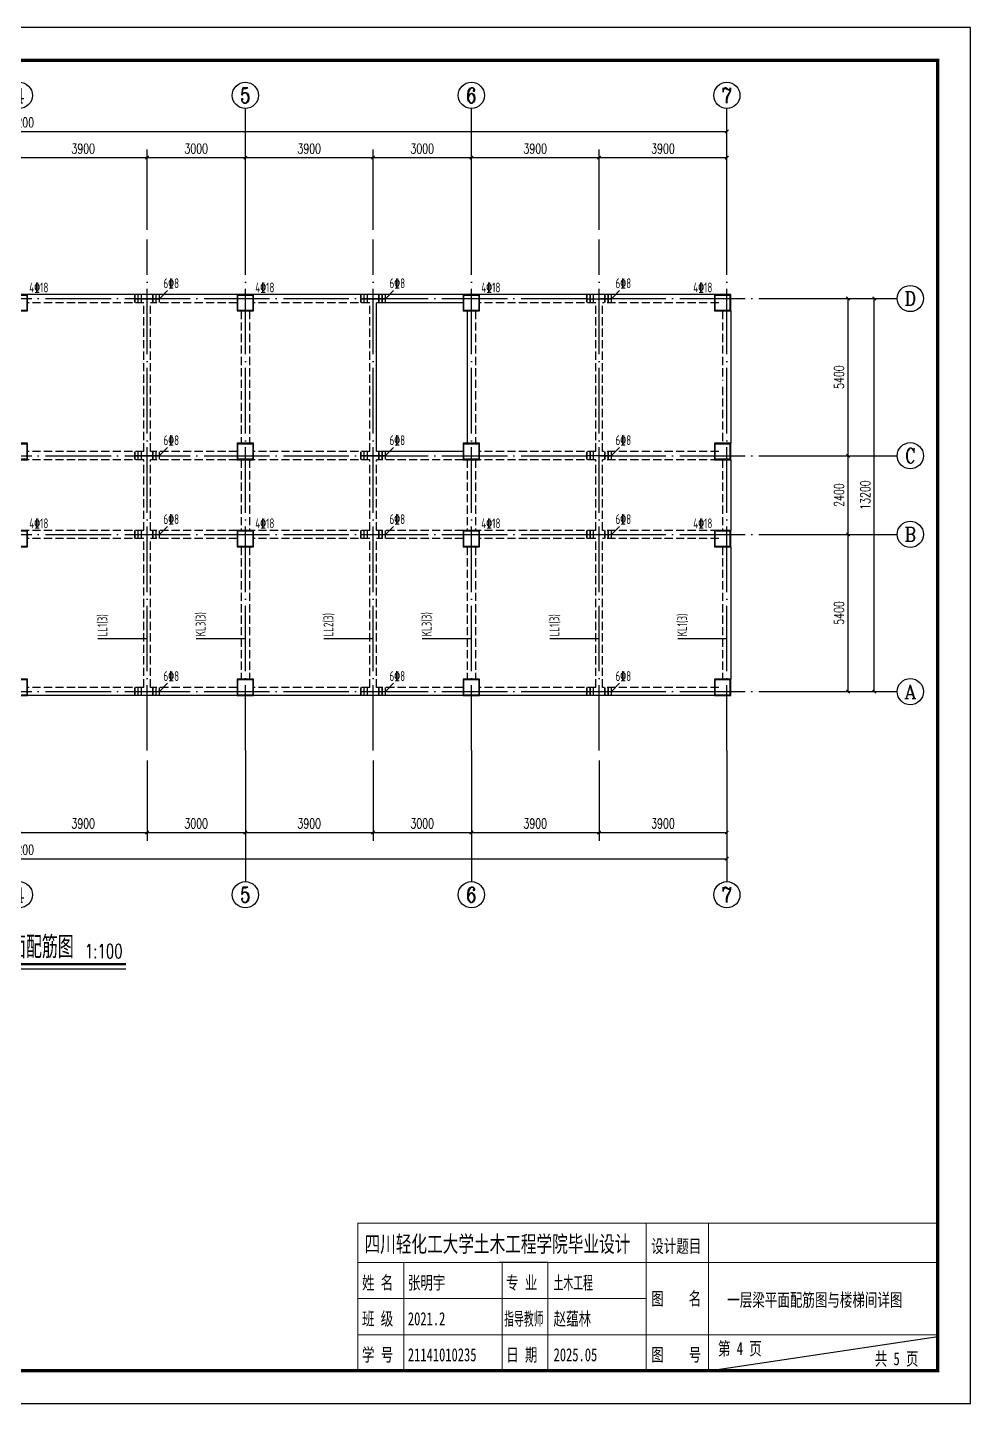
# Model space of a CAD drawing. Extents: x -404739 to -342866, y 27484 to 252481.
# Drawn here: x -373812 to -345025, y 73733 to 115733 of the extents above; entities that cross this region are included whole.
import ezdxf
from ezdxf.enums import TextEntityAlignment as Align

# ---------------------------------------------------------------- set-up
doc = ezdxf.new("R2010")
doc.units = 0
doc.header["$LTSCALE"] = 1000
doc.header["$MEASUREMENT"] = 0
for name, pattern in [('3', [150, 75, -75]), ('DASH', [0.35, 0.25, -0.1]), ('DOTE', [2.42, 2, -0.2, 0.02, -0.2])]:
    doc.linetypes.add(name, pattern=pattern)
for name, color, linetype in [('AXIS', 3, 'Continuous'), ('AXIS_TEXT', 7, 'Continuous'), ('COLUMN', 7, 'Continuous'), ('DIM_SYMB', 3, 'Continuous'), ('DOTE', 1, 'DOTE'), ('PUB_TEXT', 7, 'Continuous'), ('PUB_TITLE', 4, 'Continuous'), ('PUB_WALL', 9, 'Continuous'), ('TK', 4, 'Continuous'), ('文字', 7, 'Continuous'), ('梁', 4, 'Continuous'), ('梁原位标注', 7, 'Continuous'), ('梁虚线', 134, '3'), ('梁集中标注', 2, 'Continuous'), ('次梁箍筋', 1, 'Continuous'), ('次梁箍筋标注', 7, 'Continuous')]:
    doc.layers.add(name, color=color, linetype=linetype)
doc.styles.add('_TCH_AXIS', font='COMPLEX', dxfattribs={"bigfont": 'GBCBIG'})
doc.styles.add('_TCH_DIM', font='SIMPLEX', dxfattribs={"bigfont": 'GBCBIG'})
doc.styles.add('_TCH_DIM_T3', font='SIMPLEX', dxfattribs={"width": 0.705882, "bigfont": 'GBCBIG'})
doc.styles.add('COMPLEX', font='COMPLEX')
doc.styles.add('TK', font='SimSun.ttf', dxfattribs={"width": 0.8})
doc.styles.add('TSSD_REIN', font='tssdeng.shx', dxfattribs={"width": 0.7, "bigfont": 'tssdchn.shx'})
doc.styles.add('标题1', font='simhei.ttf', dxfattribs={"width": 1.5})
doc.dimstyles.new('_TCH_ARCH&&100', dxfattribs={"dimtxt": 297.5, "dimasz": 100, "dimexe": 250, "dimexo": 300, "dimgap": 126.25, "dimtad": 1, "dimdec": 0, "dimzin": 0, "dimdsep": 46, "dimtxsty": '_TCH_DIM_T3', "dimblk": 'ARCHTICK', "dimcen": 0.09, "dimclrt": 7, "dimazin": 2, "dimtfac": 1, "dimtdec": 0, "dimtix": 1, "dimtmove": 2, "dimatfit": 3, "dimfxl": 1, "dimtolj": 1, "dimtzin": 0, "dimarcsym": 0})

# ---------------------------------------------------------------- blocks, each defined once
blk = doc.blocks.new('_ArchTick')
at = {"color": 0, "linetype": 'ByBlock', "const_width": 0.4}
blk.add_lwpolyline([(-0.5, -0.5), (0.5, 0.5)], dxfattribs=at)
blk = doc.blocks.new('*D246')
at = {"layer": 'AXIS', "color": 0, "lineweight": -2, "transparency": 16777216}
for p, q in [((-350362, 100262), (-348512, 100262)), ((-348762, 95462), (-348762, 100262)), ((-350362, 95462), (-348512, 95462))]:
    blk.add_line(p, q, dxfattribs=at)
at = {"layer": 'Defpoints', "color": 0, "transparency": 16777216}
for p in [(-350662, 100262), (-348762, 100262), (-350662, 95462)]:
    blk.add_point(p, dxfattribs=at)
at = {"layer": 'AXIS', "color": 0, "lineweight": -2, "transparency": 16777216, "xscale": 100, "yscale": 100, "zscale": 100}
for p, rotation in [((-348762, 100262), 90), ((-348762, 95462), 270)]:
    blk.add_blockref('_ArchTick', p, dxfattribs=dict(at, rotation=rotation))
at = {"layer": 'AXIS', "color": 7, "transparency": 16777216, "insert": (-349037, 97862), "char_height": 297.5, "attachment_point": 5, "rotation": 90, "style": '_TCH_DIM_T3'}
blk.add_mtext('\\A1;5400', dxfattribs=at)
blk = doc.blocks.new('*D247')
at = {"layer": 'AXIS', "color": 0, "lineweight": -2, "transparency": 16777216}
for p, q in [((-350362, 102662), (-348512, 102662)), ((-348762, 100262), (-348762, 102662)), ((-350362, 100262), (-348512, 100262))]:
    blk.add_line(p, q, dxfattribs=at)
at = {"layer": 'Defpoints', "color": 0, "transparency": 16777216}
for p in [(-350662, 102662), (-348762, 102662), (-350662, 100262)]:
    blk.add_point(p, dxfattribs=at)
at = {"layer": 'AXIS', "color": 0, "lineweight": -2, "transparency": 16777216, "xscale": 100, "yscale": 100, "zscale": 100}
for p, rotation in [((-348762, 102662), 90), ((-348762, 100262), 270)]:
    blk.add_blockref('_ArchTick', p, dxfattribs=dict(at, rotation=rotation))
at = {"layer": 'AXIS', "color": 7, "transparency": 16777216, "insert": (-349037, 101462), "char_height": 297.5, "attachment_point": 5, "rotation": 90, "style": '_TCH_DIM_T3'}
blk.add_mtext('\\A1;2400', dxfattribs=at)
blk = doc.blocks.new('*D248')
at = {"layer": 'AXIS', "color": 0, "lineweight": -2, "transparency": 16777216}
for p, q in [((-350362, 107462), (-348512, 107462)), ((-348762, 102662), (-348762, 107462)), ((-350362, 102662), (-348512, 102662))]:
    blk.add_line(p, q, dxfattribs=at)
at = {"layer": 'Defpoints', "color": 0, "transparency": 16777216}
for p in [(-350662, 107462), (-348762, 107462), (-350662, 102662)]:
    blk.add_point(p, dxfattribs=at)
at = {"layer": 'AXIS', "color": 0, "lineweight": -2, "transparency": 16777216, "xscale": 100, "yscale": 100, "zscale": 100}
for p, rotation in [((-348762, 107462), 90), ((-348762, 102662), 270)]:
    blk.add_blockref('_ArchTick', p, dxfattribs=dict(at, rotation=rotation))
at = {"layer": 'AXIS', "color": 7, "transparency": 16777216, "insert": (-349037, 105062), "char_height": 297.5, "attachment_point": 5, "rotation": 90, "style": '_TCH_DIM_T3'}
blk.add_mtext('\\A1;5400', dxfattribs=at)
blk = doc.blocks.new('*D249')
at = {"layer": 'AXIS', "color": 0, "lineweight": -2, "transparency": 16777216}
for p, q in [((-350362, 107462), (-347712, 107462)), ((-347962, 95462), (-347962, 107462)), ((-350362, 95462), (-347712, 95462))]:
    blk.add_line(p, q, dxfattribs=at)
at = {"layer": 'Defpoints', "color": 0, "transparency": 16777216}
for p in [(-350662, 107462), (-347962, 107462), (-350662, 95462)]:
    blk.add_point(p, dxfattribs=at)
at = {"layer": 'AXIS', "color": 0, "lineweight": -2, "transparency": 16777216, "xscale": 100, "yscale": 100, "zscale": 100}
for p, rotation in [((-347962, 107462), 90), ((-347962, 95462), 270)]:
    blk.add_blockref('_ArchTick', p, dxfattribs=dict(at, rotation=rotation))
at = {"layer": 'AXIS', "color": 7, "transparency": 16777216, "insert": (-348237, 101462), "char_height": 297.5, "attachment_point": 5, "rotation": 90, "style": '_TCH_DIM_T3'}
blk.add_mtext('\\A1;13200', dxfattribs=at)
blk = doc.blocks.new('*D260')
at = {"layer": 'AXIS', "color": 0, "lineweight": -2, "transparency": 16777216}
for p, q in [((-374062, 109562), (-374062, 112012)), ((-374062, 111762), (-370162, 111762)), ((-370162, 109562), (-370162, 112012))]:
    blk.add_line(p, q, dxfattribs=at)
at = {"layer": 'Defpoints', "color": 0, "transparency": 16777216}
for p in [(-370162, 111762), (-374062, 109262), (-370162, 109262)]:
    blk.add_point(p, dxfattribs=at)
at = {"layer": 'AXIS', "color": 0, "lineweight": -2, "transparency": 16777216, "xscale": 100, "yscale": 100, "zscale": 100, "rotation": 180}
blk.add_blockref('_ArchTick', (-374062, 111762), dxfattribs=at)
at = {"layer": 'AXIS', "color": 0, "lineweight": -2, "transparency": 16777216, "xscale": 100, "yscale": 100, "zscale": 100}
blk.add_blockref('_ArchTick', (-370162, 111762), dxfattribs=at)
at = {"layer": 'AXIS', "color": 7, "transparency": 16777216, "insert": (-372112, 112037), "char_height": 297.5, "attachment_point": 5, "style": '_TCH_DIM_T3'}
blk.add_mtext('\\A1;3900', dxfattribs=at)
blk = doc.blocks.new('*D261')
at = {"layer": 'AXIS', "color": 0, "lineweight": -2, "transparency": 16777216}
for p, q in [((-370162, 109562), (-370162, 112012)), ((-370162, 111762), (-367162, 111762)), ((-367162, 109562), (-367162, 112012))]:
    blk.add_line(p, q, dxfattribs=at)
at = {"layer": 'Defpoints', "color": 0, "transparency": 16777216}
for p in [(-367162, 111762), (-370162, 109262), (-367162, 109262)]:
    blk.add_point(p, dxfattribs=at)
at = {"layer": 'AXIS', "color": 0, "lineweight": -2, "transparency": 16777216, "xscale": 100, "yscale": 100, "zscale": 100, "rotation": 180}
blk.add_blockref('_ArchTick', (-370162, 111762), dxfattribs=at)
at = {"layer": 'AXIS', "color": 0, "lineweight": -2, "transparency": 16777216, "xscale": 100, "yscale": 100, "zscale": 100}
blk.add_blockref('_ArchTick', (-367162, 111762), dxfattribs=at)
at = {"layer": 'AXIS', "color": 7, "transparency": 16777216, "insert": (-368662, 112037), "char_height": 297.5, "attachment_point": 5, "style": '_TCH_DIM_T3'}
blk.add_mtext('\\A1;3000', dxfattribs=at)
blk = doc.blocks.new('*D262')
at = {"layer": 'AXIS', "color": 0, "lineweight": -2, "transparency": 16777216}
for p, q in [((-367162, 109562), (-367162, 112012)), ((-367162, 111762), (-363262, 111762)), ((-363262, 109562), (-363262, 112012))]:
    blk.add_line(p, q, dxfattribs=at)
at = {"layer": 'Defpoints', "color": 0, "transparency": 16777216}
for p in [(-363262, 111762), (-367162, 109262), (-363262, 109262)]:
    blk.add_point(p, dxfattribs=at)
at = {"layer": 'AXIS', "color": 0, "lineweight": -2, "transparency": 16777216, "xscale": 100, "yscale": 100, "zscale": 100, "rotation": 180}
blk.add_blockref('_ArchTick', (-367162, 111762), dxfattribs=at)
at = {"layer": 'AXIS', "color": 0, "lineweight": -2, "transparency": 16777216, "xscale": 100, "yscale": 100, "zscale": 100}
blk.add_blockref('_ArchTick', (-363262, 111762), dxfattribs=at)
at = {"layer": 'AXIS', "color": 7, "transparency": 16777216, "insert": (-365212, 112037), "char_height": 297.5, "attachment_point": 5, "style": '_TCH_DIM_T3'}
blk.add_mtext('\\A1;3900', dxfattribs=at)
blk = doc.blocks.new('*D263')
at = {"layer": 'AXIS', "color": 0, "lineweight": -2, "transparency": 16777216}
for p, q in [((-363262, 109562), (-363262, 112012)), ((-363262, 111762), (-360262, 111762)), ((-360262, 109562), (-360262, 112012))]:
    blk.add_line(p, q, dxfattribs=at)
at = {"layer": 'Defpoints', "color": 0, "transparency": 16777216}
for p in [(-360262, 111762), (-363262, 109262), (-360262, 109262)]:
    blk.add_point(p, dxfattribs=at)
at = {"layer": 'AXIS', "color": 0, "lineweight": -2, "transparency": 16777216, "xscale": 100, "yscale": 100, "zscale": 100, "rotation": 180}
blk.add_blockref('_ArchTick', (-363262, 111762), dxfattribs=at)
at = {"layer": 'AXIS', "color": 0, "lineweight": -2, "transparency": 16777216, "xscale": 100, "yscale": 100, "zscale": 100}
blk.add_blockref('_ArchTick', (-360262, 111762), dxfattribs=at)
at = {"layer": 'AXIS', "color": 7, "transparency": 16777216, "insert": (-361762, 112037), "char_height": 297.5, "attachment_point": 5, "style": '_TCH_DIM_T3'}
blk.add_mtext('\\A1;3000', dxfattribs=at)
blk = doc.blocks.new('*D264')
at = {"layer": 'AXIS', "color": 0, "lineweight": -2, "transparency": 16777216}
for p, q in [((-360262, 109562), (-360262, 112012)), ((-360262, 111762), (-356362, 111762)), ((-356362, 109562), (-356362, 112012))]:
    blk.add_line(p, q, dxfattribs=at)
at = {"layer": 'Defpoints', "color": 0, "transparency": 16777216}
for p in [(-356362, 111762), (-360262, 109262), (-356362, 109262)]:
    blk.add_point(p, dxfattribs=at)
at = {"layer": 'AXIS', "color": 0, "lineweight": -2, "transparency": 16777216, "xscale": 100, "yscale": 100, "zscale": 100, "rotation": 180}
blk.add_blockref('_ArchTick', (-360262, 111762), dxfattribs=at)
at = {"layer": 'AXIS', "color": 0, "lineweight": -2, "transparency": 16777216, "xscale": 100, "yscale": 100, "zscale": 100}
blk.add_blockref('_ArchTick', (-356362, 111762), dxfattribs=at)
at = {"layer": 'AXIS', "color": 7, "transparency": 16777216, "insert": (-358312, 112037), "char_height": 297.5, "attachment_point": 5, "style": '_TCH_DIM_T3'}
blk.add_mtext('\\A1;3900', dxfattribs=at)
blk = doc.blocks.new('*D265')
at = {"layer": 'AXIS', "color": 0, "lineweight": -2, "transparency": 16777216}
for p, q in [((-356362, 109562), (-356362, 112012)), ((-356362, 111762), (-352462, 111762)), ((-352462, 109562), (-352462, 112012))]:
    blk.add_line(p, q, dxfattribs=at)
at = {"layer": 'Defpoints', "color": 0, "transparency": 16777216}
for p in [(-352462, 111762), (-356362, 109262), (-352462, 109262)]:
    blk.add_point(p, dxfattribs=at)
at = {"layer": 'AXIS', "color": 0, "lineweight": -2, "transparency": 16777216, "xscale": 100, "yscale": 100, "zscale": 100, "rotation": 180}
blk.add_blockref('_ArchTick', (-356362, 111762), dxfattribs=at)
at = {"layer": 'AXIS', "color": 0, "lineweight": -2, "transparency": 16777216, "xscale": 100, "yscale": 100, "zscale": 100}
blk.add_blockref('_ArchTick', (-352462, 111762), dxfattribs=at)
at = {"layer": 'AXIS', "color": 7, "transparency": 16777216, "insert": (-354412, 112037), "char_height": 297.5, "attachment_point": 5, "style": '_TCH_DIM_T3'}
blk.add_mtext('\\A1;3900', dxfattribs=at)
blk = doc.blocks.new('*D266')
at = {"layer": 'AXIS', "color": 0, "lineweight": -2, "transparency": 16777216}
for p, q in [((-395662, 109562), (-395662, 112812)), ((-395662, 112562), (-352462, 112562)), ((-352462, 109562), (-352462, 112812))]:
    blk.add_line(p, q, dxfattribs=at)
at = {"layer": 'Defpoints', "color": 0, "transparency": 16777216}
for p in [(-352462, 112562), (-395662, 109262), (-352462, 109262)]:
    blk.add_point(p, dxfattribs=at)
at = {"layer": 'AXIS', "color": 0, "lineweight": -2, "transparency": 16777216, "xscale": 100, "yscale": 100, "zscale": 100, "rotation": 180}
blk.add_blockref('_ArchTick', (-395662, 112562), dxfattribs=at)
at = {"layer": 'AXIS', "color": 0, "lineweight": -2, "transparency": 16777216, "xscale": 100, "yscale": 100, "zscale": 100}
blk.add_blockref('_ArchTick', (-352462, 112562), dxfattribs=at)
at = {"layer": 'AXIS', "color": 7, "transparency": 16777216, "insert": (-374062, 112837), "char_height": 297.5, "attachment_point": 5, "style": '_TCH_DIM_T3'}
blk.add_mtext('\\A1;43200', dxfattribs=at)
blk = doc.blocks.new('*D273')
at = {"layer": 'AXIS', "color": 0, "lineweight": -2, "transparency": 16777216}
for p, q in [((-374062, 93362), (-374062, 90912)), ((-370162, 93362), (-370162, 90912)), ((-374062, 91162), (-370162, 91162))]:
    blk.add_line(p, q, dxfattribs=at)
at = {"layer": 'Defpoints', "color": 0, "transparency": 16777216}
for p in [(-374062, 93662), (-370162, 93662), (-370162, 91162)]:
    blk.add_point(p, dxfattribs=at)
at = {"layer": 'AXIS', "color": 0, "lineweight": -2, "transparency": 16777216, "xscale": 100, "yscale": 100, "zscale": 100, "rotation": 180}
blk.add_blockref('_ArchTick', (-374062, 91162), dxfattribs=at)
at = {"layer": 'AXIS', "color": 0, "lineweight": -2, "transparency": 16777216, "xscale": 100, "yscale": 100, "zscale": 100}
blk.add_blockref('_ArchTick', (-370162, 91162), dxfattribs=at)
at = {"layer": 'AXIS', "color": 7, "transparency": 16777216, "insert": (-372112, 91437), "char_height": 297.5, "attachment_point": 5, "style": '_TCH_DIM_T3'}
blk.add_mtext('\\A1;3900', dxfattribs=at)
blk = doc.blocks.new('*D274')
at = {"layer": 'AXIS', "color": 0, "lineweight": -2, "transparency": 16777216}
for p, q in [((-370162, 93362), (-370162, 90912)), ((-367162, 93362), (-367162, 90912)), ((-370162, 91162), (-367162, 91162))]:
    blk.add_line(p, q, dxfattribs=at)
at = {"layer": 'Defpoints', "color": 0, "transparency": 16777216}
for p in [(-370162, 93662), (-367162, 93662), (-367162, 91162)]:
    blk.add_point(p, dxfattribs=at)
at = {"layer": 'AXIS', "color": 0, "lineweight": -2, "transparency": 16777216, "xscale": 100, "yscale": 100, "zscale": 100, "rotation": 180}
blk.add_blockref('_ArchTick', (-370162, 91162), dxfattribs=at)
at = {"layer": 'AXIS', "color": 0, "lineweight": -2, "transparency": 16777216, "xscale": 100, "yscale": 100, "zscale": 100}
blk.add_blockref('_ArchTick', (-367162, 91162), dxfattribs=at)
at = {"layer": 'AXIS', "color": 7, "transparency": 16777216, "insert": (-368662, 91437), "char_height": 297.5, "attachment_point": 5, "style": '_TCH_DIM_T3'}
blk.add_mtext('\\A1;3000', dxfattribs=at)
blk = doc.blocks.new('*D275')
at = {"layer": 'AXIS', "color": 0, "lineweight": -2, "transparency": 16777216}
for p, q in [((-367162, 93362), (-367162, 90912)), ((-363262, 93362), (-363262, 90912)), ((-367162, 91162), (-363262, 91162))]:
    blk.add_line(p, q, dxfattribs=at)
at = {"layer": 'Defpoints', "color": 0, "transparency": 16777216}
for p in [(-367162, 93662), (-363262, 93662), (-363262, 91162)]:
    blk.add_point(p, dxfattribs=at)
at = {"layer": 'AXIS', "color": 0, "lineweight": -2, "transparency": 16777216, "xscale": 100, "yscale": 100, "zscale": 100, "rotation": 180}
blk.add_blockref('_ArchTick', (-367162, 91162), dxfattribs=at)
at = {"layer": 'AXIS', "color": 0, "lineweight": -2, "transparency": 16777216, "xscale": 100, "yscale": 100, "zscale": 100}
blk.add_blockref('_ArchTick', (-363262, 91162), dxfattribs=at)
at = {"layer": 'AXIS', "color": 7, "transparency": 16777216, "insert": (-365212, 91437), "char_height": 297.5, "attachment_point": 5, "style": '_TCH_DIM_T3'}
blk.add_mtext('\\A1;3900', dxfattribs=at)
blk = doc.blocks.new('*D276')
at = {"layer": 'AXIS', "color": 0, "lineweight": -2, "transparency": 16777216}
for p, q in [((-363262, 93362), (-363262, 90912)), ((-360262, 93362), (-360262, 90912)), ((-363262, 91162), (-360262, 91162))]:
    blk.add_line(p, q, dxfattribs=at)
at = {"layer": 'Defpoints', "color": 0, "transparency": 16777216}
for p in [(-363262, 93662), (-360262, 93662), (-360262, 91162)]:
    blk.add_point(p, dxfattribs=at)
at = {"layer": 'AXIS', "color": 0, "lineweight": -2, "transparency": 16777216, "xscale": 100, "yscale": 100, "zscale": 100, "rotation": 180}
blk.add_blockref('_ArchTick', (-363262, 91162), dxfattribs=at)
at = {"layer": 'AXIS', "color": 0, "lineweight": -2, "transparency": 16777216, "xscale": 100, "yscale": 100, "zscale": 100}
blk.add_blockref('_ArchTick', (-360262, 91162), dxfattribs=at)
at = {"layer": 'AXIS', "color": 7, "transparency": 16777216, "insert": (-361762, 91437), "char_height": 297.5, "attachment_point": 5, "style": '_TCH_DIM_T3'}
blk.add_mtext('\\A1;3000', dxfattribs=at)
blk = doc.blocks.new('*D277')
at = {"layer": 'AXIS', "color": 0, "lineweight": -2, "transparency": 16777216}
for p, q in [((-360262, 93362), (-360262, 90912)), ((-356362, 93362), (-356362, 90912)), ((-360262, 91162), (-356362, 91162))]:
    blk.add_line(p, q, dxfattribs=at)
at = {"layer": 'Defpoints', "color": 0, "transparency": 16777216}
for p in [(-360262, 93662), (-356362, 93662), (-356362, 91162)]:
    blk.add_point(p, dxfattribs=at)
at = {"layer": 'AXIS', "color": 0, "lineweight": -2, "transparency": 16777216, "xscale": 100, "yscale": 100, "zscale": 100, "rotation": 180}
blk.add_blockref('_ArchTick', (-360262, 91162), dxfattribs=at)
at = {"layer": 'AXIS', "color": 0, "lineweight": -2, "transparency": 16777216, "xscale": 100, "yscale": 100, "zscale": 100}
blk.add_blockref('_ArchTick', (-356362, 91162), dxfattribs=at)
at = {"layer": 'AXIS', "color": 7, "transparency": 16777216, "insert": (-358312, 91437), "char_height": 297.5, "attachment_point": 5, "style": '_TCH_DIM_T3'}
blk.add_mtext('\\A1;3900', dxfattribs=at)
blk = doc.blocks.new('*D278')
at = {"layer": 'AXIS', "color": 0, "lineweight": -2, "transparency": 16777216}
for p, q in [((-356362, 93362), (-356362, 90912)), ((-352462, 93362), (-352462, 90912)), ((-356362, 91162), (-352462, 91162))]:
    blk.add_line(p, q, dxfattribs=at)
at = {"layer": 'Defpoints', "color": 0, "transparency": 16777216}
for p in [(-356362, 93662), (-352462, 93662), (-352462, 91162)]:
    blk.add_point(p, dxfattribs=at)
at = {"layer": 'AXIS', "color": 0, "lineweight": -2, "transparency": 16777216, "xscale": 100, "yscale": 100, "zscale": 100, "rotation": 180}
blk.add_blockref('_ArchTick', (-356362, 91162), dxfattribs=at)
at = {"layer": 'AXIS', "color": 0, "lineweight": -2, "transparency": 16777216, "xscale": 100, "yscale": 100, "zscale": 100}
blk.add_blockref('_ArchTick', (-352462, 91162), dxfattribs=at)
at = {"layer": 'AXIS', "color": 7, "transparency": 16777216, "insert": (-354412, 91437), "char_height": 297.5, "attachment_point": 5, "style": '_TCH_DIM_T3'}
blk.add_mtext('\\A1;3900', dxfattribs=at)
blk = doc.blocks.new('*D279')
at = {"layer": 'AXIS', "color": 0, "lineweight": -2, "transparency": 16777216}
for p, q in [((-395662, 93362), (-395662, 90112)), ((-352462, 93362), (-352462, 90112)), ((-395662, 90362), (-352462, 90362))]:
    blk.add_line(p, q, dxfattribs=at)
at = {"layer": 'Defpoints', "color": 0, "transparency": 16777216}
for p in [(-395662, 93662), (-352462, 93662), (-352462, 90362)]:
    blk.add_point(p, dxfattribs=at)
at = {"layer": 'AXIS', "color": 0, "lineweight": -2, "transparency": 16777216, "xscale": 100, "yscale": 100, "zscale": 100, "rotation": 180}
blk.add_blockref('_ArchTick', (-395662, 90362), dxfattribs=at)
at = {"layer": 'AXIS', "color": 0, "lineweight": -2, "transparency": 16777216, "xscale": 100, "yscale": 100, "zscale": 100}
blk.add_blockref('_ArchTick', (-352462, 90362), dxfattribs=at)
at = {"layer": 'AXIS', "color": 7, "transparency": 16777216, "insert": (-374062, 90637), "char_height": 297.5, "attachment_point": 5, "style": '_TCH_DIM_T3'}
blk.add_mtext('\\A1;43200', dxfattribs=at)
blk = doc.blocks.new('_AXISO')
blk.add_circle((0, 0), 0.5)
at = {"layer": 'AXIS_TEXT', "style": 'COMPLEX', "width": 1.041667}
blk.add_attdef('A', text='', height=0.56, dxfattribs=at).set_placement((-0.25, -0.28), (0.25, -0.28), align=Align.FIT)
blk = doc.blocks.new('_FZHK')
blk.add_lwpolyline([(-0.5, -0.5), (0.5, -0.5), (0.5, 0.5), (-0.5, 0.5)], close=True)

msp = doc.modelspace()

# ---------------------------------------------------------------- hatches: boundary and pattern name
at = {"layer": 'PUB_WALL'}
for points in [[(-373811.7, 107581.8), (-374311.7, 107581.8), (-374271.7, 107541.8), (-373851.7, 107541.8)], [(-373811.7, 107081.8), (-373811.7, 107581.8), (-373851.7, 107541.8), (-373851.7, 107121.8)], [(-366911.7, 107581.8), (-367411.7, 107581.8), (-367371.7, 107541.8), (-366951.7, 107541.8)], [(-367411.7, 107581.8), (-367411.7, 107081.8), (-367371.7, 107121.8), (-367371.7, 107541.8)], [(-366911.7, 107081.8), (-366911.7, 107581.8), (-366951.7, 107541.8), (-366951.7, 107121.8)], [(-360011.7, 107581.8), (-360511.7, 107581.8), (-360471.7, 107541.8), (-360051.7, 107541.8)], [(-360511.7, 107581.8), (-360511.7, 107081.8), (-360471.7, 107121.8), (-360471.7, 107541.8)], [(-360011.7, 107081.8), (-360011.7, 107581.8), (-360051.7, 107541.8), (-360051.7, 107121.8)], [(-352341.7, 107581.8), (-352841.7, 107581.8), (-352801.7, 107541.8), (-352381.7, 107541.8)], [(-352841.7, 107581.8), (-352841.7, 107081.8), (-352801.7, 107121.8), (-352801.7, 107541.8)], [(-352341.7, 107081.8), (-352341.7, 107581.8), (-352381.7, 107541.8), (-352381.7, 107121.8)], [(-374311.7, 107081.8), (-373811.7, 107081.8), (-373851.7, 107121.8), (-374271.7, 107121.8)], [(-367411.7, 107081.8), (-366911.7, 107081.8), (-366951.7, 107121.8), (-367371.7, 107121.8)], [(-360511.7, 107081.8), (-360011.7, 107081.8), (-360051.7, 107121.8), (-360471.7, 107121.8)], [(-352841.7, 107081.8), (-352341.7, 107081.8), (-352381.7, 107121.8), (-352801.7, 107121.8)], [(-373811.7, 103041.8), (-374311.7, 103041.8), (-374271.7, 103001.8), (-373851.7, 103001.8)], [(-373811.7, 102541.8), (-373811.7, 103041.8), (-373851.7, 103001.8), (-373851.7, 102581.8)], [(-366911.7, 103041.8), (-367411.7, 103041.8), (-367371.7, 103001.8), (-366951.7, 103001.8)], [(-367411.7, 103041.8), (-367411.7, 102541.8), (-367371.7, 102581.8), (-367371.7, 103001.8)], [(-366911.7, 102541.8), (-366911.7, 103041.8), (-366951.7, 103001.8), (-366951.7, 102581.8)], [(-360011.7, 103041.8), (-360511.7, 103041.8), (-360471.7, 103001.8), (-360051.7, 103001.8)], [(-360511.7, 103041.8), (-360511.7, 102541.8), (-360471.7, 102581.8), (-360471.7, 103001.8)], [(-360011.7, 102541.8), (-360011.7, 103041.8), (-360051.7, 103001.8), (-360051.7, 102581.8)], [(-352341.7, 103041.8), (-352841.7, 103041.8), (-352801.7, 103001.8), (-352381.7, 103001.8)], [(-352841.7, 103041.8), (-352841.7, 102541.8), (-352801.7, 102581.8), (-352801.7, 103001.8)], [(-352341.7, 102541.8), (-352341.7, 103041.8), (-352381.7, 103001.8), (-352381.7, 102581.8)], [(-374311.7, 102541.8), (-373811.7, 102541.8), (-373851.7, 102581.8), (-374271.7, 102581.8)], [(-367411.7, 102541.8), (-366911.7, 102541.8), (-366951.7, 102581.8), (-367371.7, 102581.8)], [(-360511.7, 102541.8), (-360011.7, 102541.8), (-360051.7, 102581.8), (-360471.7, 102581.8)], [(-352841.7, 102541.8), (-352341.7, 102541.8), (-352381.7, 102581.8), (-352801.7, 102581.8)], [(-373811.7, 100381.8), (-374311.7, 100381.8), (-374271.7, 100341.8), (-373851.7, 100341.8)], [(-373811.7, 99881.8), (-373811.7, 100381.8), (-373851.7, 100341.8), (-373851.7, 99921.8)], [(-366911.7, 100381.8), (-367411.7, 100381.8), (-367371.7, 100341.8), (-366951.7, 100341.8)], [(-367411.7, 100381.8), (-367411.7, 99881.8), (-367371.7, 99921.8), (-367371.7, 100341.8)], [(-366911.7, 99881.8), (-366911.7, 100381.8), (-366951.7, 100341.8), (-366951.7, 99921.8)], [(-360011.7, 100381.8), (-360511.7, 100381.8), (-360471.7, 100341.8), (-360051.7, 100341.8)], [(-360511.7, 100381.8), (-360511.7, 99881.8), (-360471.7, 99921.8), (-360471.7, 100341.8)], [(-360011.7, 99881.8), (-360011.7, 100381.8), (-360051.7, 100341.8), (-360051.7, 99921.8)], [(-352341.7, 100381.8), (-352841.7, 100381.8), (-352801.7, 100341.8), (-352381.7, 100341.8)], [(-352841.7, 100381.8), (-352841.7, 99881.8), (-352801.7, 99921.8), (-352801.7, 100341.8)], [(-352341.7, 99881.8), (-352341.7, 100381.8), (-352381.7, 100341.8), (-352381.7, 99921.8)], [(-374311.7, 99881.8), (-373811.7, 99881.8), (-373851.7, 99921.8), (-374271.7, 99921.8)], [(-367411.7, 99881.8), (-366911.7, 99881.8), (-366951.7, 99921.8), (-367371.7, 99921.8)], [(-360511.7, 99881.8), (-360011.7, 99881.8), (-360051.7, 99921.8), (-360471.7, 99921.8)], [(-352841.7, 99881.8), (-352341.7, 99881.8), (-352381.7, 99921.8), (-352801.7, 99921.8)], [(-373811.7, 95841.8), (-374311.7, 95841.8), (-374271.7, 95801.8), (-373851.7, 95801.8)], [(-373811.7, 95341.8), (-373811.7, 95841.8), (-373851.7, 95801.8), (-373851.7, 95381.8)], [(-366911.7, 95841.8), (-367411.7, 95841.8), (-367371.7, 95801.8), (-366951.7, 95801.8)], [(-367411.7, 95841.8), (-367411.7, 95341.8), (-367371.7, 95381.8), (-367371.7, 95801.8)], [(-366911.7, 95341.8), (-366911.7, 95841.8), (-366951.7, 95801.8), (-366951.7, 95381.8)], [(-360011.7, 95841.8), (-360511.7, 95841.8), (-360471.7, 95801.8), (-360051.7, 95801.8)], [(-360511.7, 95841.8), (-360511.7, 95341.8), (-360471.7, 95381.8), (-360471.7, 95801.8)], [(-360011.7, 95341.8), (-360011.7, 95841.8), (-360051.7, 95801.8), (-360051.7, 95381.8)], [(-352341.7, 95841.8), (-352841.7, 95841.8), (-352801.7, 95801.8), (-352381.7, 95801.8)], [(-352841.7, 95841.8), (-352841.7, 95341.8), (-352801.7, 95381.8), (-352801.7, 95801.8)], [(-352341.7, 95341.8), (-352341.7, 95841.8), (-352381.7, 95801.8), (-352381.7, 95381.8)], [(-374311.7, 95341.8), (-373811.7, 95341.8), (-373851.7, 95381.8), (-374271.7, 95381.8)], [(-367411.7, 95341.8), (-366911.7, 95341.8), (-366951.7, 95381.8), (-367371.7, 95381.8)], [(-360511.7, 95341.8), (-360011.7, 95341.8), (-360051.7, 95381.8), (-360471.7, 95381.8)], [(-352841.7, 95341.8), (-352341.7, 95341.8), (-352381.7, 95381.8), (-352801.7, 95381.8)]]:
    msp.add_hatch(color=256, dxfattribs=at).paths.add_polyline_path(points)

# ---------------------------------------------------------------- linework, layer by layer
for p, q in [((-357924.7, 78033.4), (-359424.7, 78033.4)), ((-353024.7, 74733.4), (-346024.7, 75777.7))]:
    msp.add_line(p, q)
at = {"layer": 'AXIS'}
for p, q in [((-367161.7, 109261.8), (-367161.7, 113261.8)), ((-360261.7, 109261.8), (-360261.7, 113261.8)), ((-352461.7, 109261.8), (-352461.7, 113261.8)), ((-350661.7, 107461.8), (-347261.7, 107461.8)), ((-350661.7, 102661.8), (-347261.7, 102661.8)), ((-350661.7, 100261.8), (-347261.7, 100261.8)), ((-350661.7, 95461.8), (-347261.7, 95461.8)), ((-367161.7, 93661.8), (-367161.7, 89661.8)), ((-360261.7, 93661.8), (-360261.7, 89661.8)), ((-352461.7, 93661.8), (-352461.7, 89661.8))]:
    msp.add_line(p, q, dxfattribs=at)
at = {"layer": 'DIM_SYMB', "const_width": 70}
msp.add_lwpolyline([(-376290.3, 87140.1), (-370807.8, 87140.1)], dxfattribs=at)
at = {"layer": 'DIM_SYMB'}
msp.add_lwpolyline([(-376290.3, 87000.1), (-370807.8, 87000.1)], dxfattribs=at)
at = {"layer": 'DOTE', "linetype": 'DOTE'}
for p, q in [((-370161.7, 93661.8), (-370161.7, 109261.8)), ((-367161.7, 93661.8), (-367161.7, 109261.8)), ((-363261.7, 93661.8), (-363261.7, 109261.8)), ((-360261.7, 93661.8), (-360261.7, 109261.8)), ((-356361.7, 93661.8), (-356361.7, 109261.8)), ((-352461.7, 93661.8), (-352461.7, 109261.8)), ((-397461.7, 107461.8), (-350661.7, 107461.8)), ((-397461.7, 102661.8), (-350661.7, 102661.8)), ((-397461.7, 100261.8), (-350661.7, 100261.8)), ((-397461.7, 95461.8), (-350661.7, 95461.8))]:
    msp.add_line(p, q, dxfattribs=at)
at = {"layer": 'PUB_TITLE'}
msp.add_lwpolyline([(-404424.7, 73733.4), (-345024.7, 73733.4), (-345024.7, 115733.4), (-404424.7, 115733.4)], close=True, dxfattribs=at)
at = {"layer": 'PUB_TITLE', "const_width": 100}
msp.add_lwpolyline([(-401924.7, 74733.4), (-346024.7, 74733.4), (-346024.7, 114733.4), (-401924.7, 114733.4)], close=True, dxfattribs=at)
at = {"layer": '文字', "color": 0, "const_width": 30}
for points in [[(-363724.7, 79233.4), (-346024.7, 79233.4), (-346024.7, 74733.4), (-363724.7, 74733.4), (-363724.7, 79233.4)], [(-354924.7, 79233.4), (-354924.7, 74733.4)], [(-353024.7, 79233.4), (-353024.7, 74733.4)], [(-363724.7, 78033.4), (-346024.7, 78033.4)], [(-359324.7, 78033.4), (-359324.7, 74733.4)], [(-357924.7, 78033.4), (-357924.7, 74733.4)], [(-363724.7, 76933.4), (-354924.7, 76933.4)], [(-363724.7, 75833.4), (-346024.7, 75833.4)]]:
    msp.add_lwpolyline(points, dxfattribs=at)
at = {"layer": '文字', "color": 0, "const_width": 30, "elevation": 0}
msp.add_lwpolyline([(-362324.7, 78033.4), (-362324.7, 74733.4)], dxfattribs=at)
at = {"layer": '梁'}
for p, q in [((-367411.7, 107581.8), (-373811.7, 107581.8)), ((-360511.7, 107581.8), (-366911.7, 107581.8)), ((-352711.7, 107581.8), (-360011.7, 107581.8)), ((-360511.7, 107331.8), (-363161.7, 107331.8)), ((-363161.7, 102791.8), (-363161.7, 107331.8)), ((-360386.7, 107081.8), (-360386.7, 103041.8)), ((-352341.7, 107081.8), (-352341.7, 103041.8)), ((-360511.7, 102791.8), (-363161.7, 102791.8)), ((-352341.7, 102541.8), (-352341.7, 100381.8)), ((-352341.7, 99881.8), (-352341.7, 95841.8)), ((-367411.7, 95341.8), (-373811.7, 95341.8)), ((-360511.7, 95341.8), (-366911.7, 95341.8)), ((-352711.7, 95341.8), (-360011.7, 95341.8))]:
    msp.add_line(p, q, dxfattribs=at)
at = {"layer": '梁虚线', "linetype": 'DASH'}
for p, q in [((-370261.7, 107331.8), (-373811.7, 107331.8)), ((-370261.7, 102791.8), (-370261.7, 107331.8)), ((-367411.7, 107331.8), (-370061.7, 107331.8)), ((-370061.7, 102791.8), (-370061.7, 107331.8)), ((-363361.7, 107331.8), (-366911.7, 107331.8)), ((-363361.7, 102791.8), (-363361.7, 107331.8)), ((-356461.7, 107331.8), (-360011.7, 107331.8)), ((-356461.7, 102791.8), (-356461.7, 107331.8)), ((-352711.7, 107331.8), (-356261.7, 107331.8)), ((-356261.7, 102791.8), (-356261.7, 107331.8)), ((-367286.7, 107081.8), (-367286.7, 103041.8)), ((-367036.7, 107081.8), (-367036.7, 103041.8)), ((-360136.7, 107081.8), (-360136.7, 103041.8)), ((-352591.7, 107081.8), (-352591.7, 104961.8)), ((-352591.7, 104761.8), (-352591.7, 103041.8)), ((-370261.7, 102791.8), (-373811.7, 102791.8)), ((-370261.7, 102541.8), (-373811.7, 102541.8)), ((-370261.7, 100381.8), (-370261.7, 102541.8)), ((-367411.7, 102791.8), (-370061.7, 102791.8)), ((-367411.7, 102541.8), (-370061.7, 102541.8)), ((-370061.7, 100381.8), (-370061.7, 102541.8)), ((-367286.7, 102541.8), (-367286.7, 100381.8)), ((-367036.7, 102541.8), (-367036.7, 100381.8)), ((-363361.7, 102791.8), (-366911.7, 102791.8)), ((-363361.7, 102541.8), (-366911.7, 102541.8)), ((-363361.7, 100381.8), (-363361.7, 102541.8)), ((-360511.7, 102541.8), (-363161.7, 102541.8)), ((-363161.7, 100381.8), (-363161.7, 102541.8)), ((-360386.7, 102541.8), (-360386.7, 100381.8)), ((-360136.7, 102541.8), (-360136.7, 100381.8)), ((-356461.7, 102791.8), (-360011.7, 102791.8)), ((-356461.7, 102541.8), (-360011.7, 102541.8)), ((-356461.7, 100381.8), (-356461.7, 102541.8)), ((-352711.7, 102791.8), (-356261.7, 102791.8)), ((-352711.7, 102541.8), (-356261.7, 102541.8)), ((-356261.7, 100381.8), (-356261.7, 102541.8)), ((-352591.7, 102541.8), (-352591.7, 100381.8)), ((-370261.7, 100381.8), (-373811.7, 100381.8)), ((-367411.7, 100381.8), (-370061.7, 100381.8)), ((-363361.7, 100381.8), (-366911.7, 100381.8)), ((-360511.7, 100381.8), (-363161.7, 100381.8)), ((-356461.7, 100381.8), (-360011.7, 100381.8)), ((-352711.7, 100381.8), (-356261.7, 100381.8)), ((-370261.7, 100131.8), (-373811.7, 100131.8)), ((-370261.7, 95591.8), (-370261.7, 100131.8)), ((-367411.7, 100131.8), (-370061.7, 100131.8)), ((-370061.7, 95591.8), (-370061.7, 100131.8)), ((-363361.7, 100131.8), (-366911.7, 100131.8)), ((-363361.7, 95591.8), (-363361.7, 100131.8)), ((-360511.7, 100131.8), (-363161.7, 100131.8)), ((-363161.7, 95591.8), (-363161.7, 100131.8)), ((-356461.7, 100131.8), (-360011.7, 100131.8)), ((-356461.7, 95591.8), (-356461.7, 100131.8)), ((-352711.7, 100131.8), (-356261.7, 100131.8)), ((-356261.7, 95591.8), (-356261.7, 100131.8)), ((-367286.7, 99881.8), (-367286.7, 95841.8)), ((-367036.7, 99881.8), (-367036.7, 95841.8)), ((-360386.7, 99881.8), (-360386.7, 95841.8)), ((-360136.7, 99881.8), (-360136.7, 95841.8)), ((-352591.7, 99881.8), (-352591.7, 95841.8)), ((-370261.7, 95591.8), (-373811.7, 95591.8)), ((-367411.7, 95591.8), (-370061.7, 95591.8)), ((-363361.7, 95591.8), (-366911.7, 95591.8)), ((-360511.7, 95591.8), (-363161.7, 95591.8)), ((-356461.7, 95591.8), (-360011.7, 95591.8)), ((-352711.7, 95591.8), (-356261.7, 95591.8))]:
    msp.add_line(p, q, dxfattribs=at)
at = {"layer": '梁集中标注'}
for p, q in [((-371661.7, 97086.1), (-370161.7, 97086.1)), ((-368661.7, 97086.1), (-367161.7, 97086.1)), ((-364761.7, 97086.1), (-363261.7, 97086.1)), ((-361761.7, 97086.1), (-360261.7, 97086.1)), ((-357861.7, 97086.1), (-356361.7, 97086.1)), ((-353961.7, 97086.1), (-352461.7, 97086.1))]:
    msp.add_line(p, q, dxfattribs=at)
at = {"layer": '次梁箍筋', "const_width": 44.9}
for points in [[(-370536.7, 107581.8), (-370536.7, 107331.8)], [(-370436.7, 107581.8), (-370436.7, 107331.8)], [(-370336.7, 107581.8), (-370336.7, 107331.8)], [(-369986.7, 107581.8), (-369986.7, 107331.8)], [(-369886.7, 107581.8), (-369886.7, 107331.8)], [(-369786.7, 107581.8), (-369786.7, 107331.8)], [(-363636.7, 107581.8), (-363636.7, 107331.8)], [(-363536.7, 107581.8), (-363536.7, 107331.8)], [(-363436.7, 107581.8), (-363436.7, 107331.8)], [(-363086.7, 107581.8), (-363086.7, 107331.8)], [(-362986.7, 107581.8), (-362986.7, 107331.8)], [(-362886.7, 107581.8), (-362886.7, 107331.8)], [(-356736.7, 107581.8), (-356736.7, 107331.8)], [(-356636.7, 107581.8), (-356636.7, 107331.8)], [(-356536.7, 107581.8), (-356536.7, 107331.8)], [(-356186.7, 107581.8), (-356186.7, 107331.8)], [(-356086.7, 107581.8), (-356086.7, 107331.8)], [(-355986.7, 107581.8), (-355986.7, 107331.8)], [(-370536.7, 102791.8), (-370536.7, 102541.8)], [(-370436.7, 102791.8), (-370436.7, 102541.8)], [(-370336.7, 102791.8), (-370336.7, 102541.8)], [(-369986.7, 102791.8), (-369986.7, 102541.8)], [(-369886.7, 102791.8), (-369886.7, 102541.8)], [(-369786.7, 102791.8), (-369786.7, 102541.8)], [(-363636.7, 102791.8), (-363636.7, 102541.8)], [(-363536.7, 102791.8), (-363536.7, 102541.8)], [(-363436.7, 102791.8), (-363436.7, 102541.8)], [(-363086.7, 102791.8), (-363086.7, 102541.8)], [(-362986.7, 102791.8), (-362986.7, 102541.8)], [(-362886.7, 102791.8), (-362886.7, 102541.8)], [(-356736.7, 102791.8), (-356736.7, 102541.8)], [(-356636.7, 102791.8), (-356636.7, 102541.8)], [(-356536.7, 102791.8), (-356536.7, 102541.8)], [(-356186.7, 102791.8), (-356186.7, 102541.8)], [(-356086.7, 102791.8), (-356086.7, 102541.8)], [(-355986.7, 102791.8), (-355986.7, 102541.8)], [(-370536.7, 100381.8), (-370536.7, 100131.8)], [(-370436.7, 100381.8), (-370436.7, 100131.8)], [(-370336.7, 100381.8), (-370336.7, 100131.8)], [(-369986.7, 100381.8), (-369986.7, 100131.8)], [(-369886.7, 100381.8), (-369886.7, 100131.8)], [(-369786.7, 100381.8), (-369786.7, 100131.8)], [(-363636.7, 100381.8), (-363636.7, 100131.8)], [(-363536.7, 100381.8), (-363536.7, 100131.8)], [(-363436.7, 100381.8), (-363436.7, 100131.8)], [(-363086.7, 100381.8), (-363086.7, 100131.8)], [(-362986.7, 100381.8), (-362986.7, 100131.8)], [(-362886.7, 100381.8), (-362886.7, 100131.8)], [(-356736.7, 100381.8), (-356736.7, 100131.8)], [(-356636.7, 100381.8), (-356636.7, 100131.8)], [(-356536.7, 100381.8), (-356536.7, 100131.8)], [(-356186.7, 100381.8), (-356186.7, 100131.8)], [(-356086.7, 100381.8), (-356086.7, 100131.8)], [(-355986.7, 100381.8), (-355986.7, 100131.8)], [(-370536.7, 95591.8), (-370536.7, 95341.8)], [(-370436.7, 95591.8), (-370436.7, 95341.8)], [(-370336.7, 95591.8), (-370336.7, 95341.8)], [(-369986.7, 95591.8), (-369986.7, 95341.8)], [(-369886.7, 95591.8), (-369886.7, 95341.8)], [(-369786.7, 95591.8), (-369786.7, 95341.8)], [(-363636.7, 95591.8), (-363636.7, 95341.8)], [(-363536.7, 95591.8), (-363536.7, 95341.8)], [(-363436.7, 95591.8), (-363436.7, 95341.8)], [(-363086.7, 95591.8), (-363086.7, 95341.8)], [(-362986.7, 95591.8), (-362986.7, 95341.8)], [(-362886.7, 95591.8), (-362886.7, 95341.8)], [(-356736.7, 95591.8), (-356736.7, 95341.8)], [(-356636.7, 95591.8), (-356636.7, 95341.8)], [(-356536.7, 95591.8), (-356536.7, 95341.8)], [(-356186.7, 95591.8), (-356186.7, 95341.8)], [(-356086.7, 95591.8), (-356086.7, 95341.8)], [(-355986.7, 95591.8), (-355986.7, 95341.8)]]:
    msp.add_lwpolyline(points, dxfattribs=at)
at = {"layer": '次梁箍筋标注'}
for p, q in [((-369786.7, 107456.8), (-369536.7, 107706.8)), ((-362886.7, 107456.8), (-362636.7, 107706.8)), ((-355986.7, 107456.8), (-355736.7, 107706.8)), ((-370536.7, 107456.8), (-369786.7, 107456.8)), ((-363636.7, 107456.8), (-362886.7, 107456.8)), ((-356736.7, 107456.8), (-355986.7, 107456.8)), ((-369786.7, 102666.8), (-369536.7, 102916.8)), ((-362886.7, 102666.8), (-362636.7, 102916.8)), ((-355986.7, 102666.8), (-355736.7, 102916.8)), ((-370536.7, 102666.8), (-369786.7, 102666.8)), ((-363636.7, 102666.8), (-362886.7, 102666.8)), ((-356736.7, 102666.8), (-355986.7, 102666.8)), ((-369786.7, 100256.8), (-369536.7, 100506.8)), ((-362886.7, 100256.8), (-362636.7, 100506.8)), ((-355986.7, 100256.8), (-355736.7, 100506.8)), ((-370536.7, 100256.8), (-369786.7, 100256.8)), ((-363636.7, 100256.8), (-362886.7, 100256.8)), ((-356736.7, 100256.8), (-355986.7, 100256.8)), ((-370536.7, 95466.8), (-369786.7, 95466.8)), ((-369786.7, 95466.8), (-369536.7, 95716.8)), ((-363636.7, 95466.8), (-362886.7, 95466.8)), ((-362886.7, 95466.8), (-362636.7, 95716.8)), ((-356736.7, 95466.8), (-355986.7, 95466.8)), ((-355986.7, 95466.8), (-355736.7, 95716.8))]:
    msp.add_line(p, q, dxfattribs=at)

# ---------------------------------------------------------------- block references
at = {"layer": 'AXIS'}
ref = msp.add_blockref('_AXISO', (-374061.7, 113661.8), dxfattribs=dict(at, xscale=800, yscale=800, zscale=800))
ref.add_attrib('A', '4', dxfattribs={"layer": 'AXIS_TEXT', "height": 445.4, "style": '_TCH_AXIS'}).set_placement((-374231.4, 113439), (-373892, 113439), align=Align.FIT)
ref = msp.add_blockref('_AXISO', (-367161.7, 113661.8), dxfattribs=dict(at, xscale=800, yscale=800, zscale=800))
ref.add_attrib('A', '5', dxfattribs={"layer": 'AXIS_TEXT', "height": 465.9, "style": '_TCH_AXIS'}).set_placement((-367317, 113428.8), (-367006.4, 113428.8), align=Align.FIT)
ref = msp.add_blockref('_AXISO', (-360261.7, 113661.8), dxfattribs=dict(at, xscale=800, yscale=800, zscale=800))
ref.add_attrib('A', '6', dxfattribs={"layer": 'AXIS_TEXT', "height": 465.9, "style": '_TCH_AXIS'}).set_placement((-360417, 113428.8), (-360106.4, 113428.8), align=Align.FIT)
ref = msp.add_blockref('_AXISO', (-352461.7, 113661.8), dxfattribs=dict(at, xscale=800, yscale=800, zscale=800))
ref.add_attrib('A', '7', dxfattribs={"layer": 'AXIS_TEXT', "height": 465.9, "style": '_TCH_AXIS'}).set_placement((-352617, 113428.8), (-352306.4, 113428.8), align=Align.FIT)
ref = msp.add_blockref('_AXISO', (-346861.7, 107461.8), dxfattribs=dict(at, xscale=800, yscale=800, zscale=800))
ref.add_attrib('A', 'D', dxfattribs={"layer": 'AXIS_TEXT', "height": 435.3, "style": '_TCH_AXIS'}).set_placement((-347037.8, 107244.1), (-346685.5, 107244.1), align=Align.FIT)
ref = msp.add_blockref('_AXISO', (-346861.7, 102661.8), dxfattribs=dict(at, xscale=800, yscale=800, zscale=800))
ref.add_attrib('A', 'C', dxfattribs={"layer": 'AXIS_TEXT', "height": 455.7, "style": '_TCH_AXIS'}).set_placement((-347024.4, 102433.9), (-346698.9, 102433.9), align=Align.FIT)
ref = msp.add_blockref('_AXISO', (-346861.7, 100261.8), dxfattribs=dict(at, xscale=800, yscale=800, zscale=800))
ref.add_attrib('A', 'B', dxfattribs={"layer": 'AXIS_TEXT', "height": 435.3, "style": '_TCH_AXIS'}).set_placement((-347037.8, 100044.1), (-346685.5, 100044.1), align=Align.FIT)
ref = msp.add_blockref('_AXISO', (-346861.7, 95461.8), dxfattribs=dict(at, xscale=800, yscale=800, zscale=800))
ref.add_attrib('A', 'A', dxfattribs={"layer": 'AXIS_TEXT', "height": 425.2, "style": '_TCH_AXIS'}).set_placement((-347043.9, 95249.2), (-346679.5, 95249.2), align=Align.FIT)
ref = msp.add_blockref('_AXISO', (-374061.7, 89261.8), dxfattribs=dict(at, xscale=800, yscale=800, zscale=800))
ref.add_attrib('A', '4', dxfattribs={"layer": 'AXIS_TEXT', "height": 445.4, "style": '_TCH_AXIS'}).set_placement((-374231.4, 89039), (-373892, 89039), align=Align.FIT)
ref = msp.add_blockref('_AXISO', (-367161.7, 89261.8), dxfattribs=dict(at, xscale=800, yscale=800, zscale=800))
ref.add_attrib('A', '5', dxfattribs={"layer": 'AXIS_TEXT', "height": 465.9, "style": '_TCH_AXIS'}).set_placement((-367317, 89028.8), (-367006.4, 89028.8), align=Align.FIT)
ref = msp.add_blockref('_AXISO', (-360261.7, 89261.8), dxfattribs=dict(at, xscale=800, yscale=800, zscale=800))
ref.add_attrib('A', '6', dxfattribs={"layer": 'AXIS_TEXT', "height": 465.9, "style": '_TCH_AXIS'}).set_placement((-360417, 89028.8), (-360106.4, 89028.8), align=Align.FIT)
ref = msp.add_blockref('_AXISO', (-352461.7, 89261.8), dxfattribs=dict(at, xscale=800, yscale=800, zscale=800))
ref.add_attrib('A', '7', dxfattribs={"layer": 'AXIS_TEXT', "height": 465.9, "style": '_TCH_AXIS'}).set_placement((-352617, 89028.8), (-352306.4, 89028.8), align=Align.FIT)
at = {"layer": 'COLUMN', "xscale": 500, "yscale": 500, "zscale": 500}
for p in [(-374061.7, 107331.8), (-367161.7, 107331.8), (-360261.7, 107331.8), (-352591.7, 107331.8), (-374061.7, 102791.8), (-367161.7, 102791.8), (-360261.7, 102791.8), (-352591.7, 102791.8), (-374061.7, 100131.8), (-367161.7, 100131.8), (-360261.7, 100131.8), (-352591.7, 100131.8), (-374061.7, 95591.8), (-367161.7, 95591.8), (-360261.7, 95591.8), (-352591.7, 95591.8)]:
    msp.add_blockref('_FZHK', p, dxfattribs=at)

# ---------------------------------------------------------------- texts
at = {"layer": 'PUB_TEXT', "style": '_TCH_DIM'}
msp.add_text('一层梁平面配筋图', height=675.18, dxfattribs=at).set_placement((-376290.3, 87324.7))
at = {"layer": 'PUB_TEXT', "style": '_TCH_DIM', "width": 0.705882}
msp.add_text('1:100', height=425, dxfattribs=at).set_placement((-372064.9, 87324.7))
at = {"layer": 'TK', "color": 0, "style": 'TK'}
for s, width, p in [('设计题目', 0.7, (-354770.4, 78335.9, 0)), ('姓 名', 0.7, (-363600.8, 77220.5, 0)), ('专 业', 0.7, (-359201.2, 77220.5, 0)), ('土木工程', 0.55, (-357752.3, 77220.5, 0)), ('图    名', 0.7, (-354770.4, 76733.3, 0)), ('班 级', 0.7, (-363600.8, 76120.5, 0)), ('指导教师', 0.55, (-359261.4, 76120.5, 0)), ('学 号', 0.7, (-363600.8, 75020.5, 0)), ('日 期', 0.7, (-359201.2, 75020.5, 0)), ('图    号', 0.7, (-354770.4, 75020.5, 0))]:
    msp.add_text(s, height=400, dxfattribs=dict(at, width=width)).set_placement(p)
at = {"layer": 'TK', "color": 1, "style": 'TK', "width": 0.7}
for s, p in [('张明宇', (-362200.4, 77220.5, 0)), ('一层梁平面配筋图与楼梯间详图', (-352449.7, 76694.8, 0)), ('2021.2', (-362200.4, 76120.5, 0)), ('赵蕴林', (-357752.3, 76120.5, 0)), ('第 4 页', (-352732.9, 75210.1, 0)), ('21141010235', (-362200.4, 75020.5, 0)), ('2025.05', (-357752.3, 75020.5, 0)), ('共 5 页', (-347946.9, 74899.2))]:
    msp.add_text(s, height=400, dxfattribs=at).set_placement(p)
at = {"layer": '文字', "color": 0, "style": '标题1', "width": 0.7}
msp.add_text('四川轻化工大学土木工程学院毕业设计', height=500, dxfattribs=at).set_placement((-363523.8, 78353.2, 15131869.8))
at = {"layer": '梁原位标注', "style": 'TSSD_REIN', "width": 0.7}
for s, p in [('4%%13218', (-373757.7, 107649.3)), ('6%%1328', (-369661.4, 107776.8)), ('4%%13218', (-366857.7, 107649.3)), ('6%%1328', (-362761.4, 107776.8)), ('4%%13218', (-359957.7, 107649.3)), ('6%%1328', (-355861.4, 107776.8)), ('4%%13218', (-353488, 107649.3)), ('6%%1328', (-369661.4, 102986.8)), ('6%%1328', (-362761.4, 102986.8)), ('6%%1328', (-355861.4, 102986.8)), ('6%%1328', (-369661.4, 100576.8)), ('6%%1328', (-362761.4, 100576.8)), ('6%%1328', (-355861.4, 100576.8)), ('4%%13218', (-373757.7, 100449.3)), ('4%%13218', (-366857.7, 100449.3)), ('4%%13218', (-359957.7, 100449.3)), ('4%%13218', (-353488, 100449.3)), ('6%%1328', (-369661.4, 95786.8)), ('6%%1328', (-362761.4, 95786.8)), ('6%%1328', (-355861.4, 95786.8))]:
    msp.add_text(s, height=300, dxfattribs=at).set_placement(p)
at = {"layer": '梁集中标注', "color": 1, "style": 'TSSD_REIN', "width": 0.7}
for s, p in [('KL3(3)', (-368376.8, 97146.1)), ('KL3(3)', (-361476.8, 97146.1)), ('LL1(3)', (-371376.8, 97146.1)), ('LL2(3)', (-364476.8, 97146.1)), ('LL1(3)', (-357576.8, 97146.1)), ('KL1(3)', (-353676.8, 97146.1))]:
    msp.add_text(s, height=300, rotation=90, dxfattribs=at).set_placement(p)

# ---------------------------------------------------------------- dimensions: what is measured, and where the dimension line sits
at = {"layer": 'AXIS'}
for p1, p2, distance, picture, middle in [((-395661.7, 109261.8), (-352461.7, 109261.8), 3300, '*D266', (-374061.7, 112836.8)), ((-374061.7, 109261.8), (-370161.7, 109261.8), 2500, '*D260', (-372111.7, 112036.8)), ((-370161.7, 109261.8), (-367161.7, 109261.8), 2500, '*D261', (-368661.7, 112036.8)), ((-367161.7, 109261.8), (-363261.7, 109261.8), 2500, '*D262', (-365211.7, 112036.8)), ((-363261.7, 109261.8), (-360261.7, 109261.8), 2500, '*D263', (-361761.7, 112036.8)), ((-360261.7, 109261.8), (-356361.7, 109261.8), 2500, '*D264', (-358311.7, 112036.8)), ((-356361.7, 109261.8), (-352461.7, 109261.8), 2500, '*D265', (-354411.7, 112036.8)), ((-350661.7, 100261.8), (-350661.7, 102661.8), -1900, '*D247', (-349036.7, 101461.8)), ((-395661.7, 93661.8), (-352461.7, 93661.8), -3300, '*D279', (-374061.7, 90636.8)), ((-374061.7, 93661.8), (-370161.7, 93661.8), -2500, '*D273', (-372111.7, 91436.8)), ((-370161.7, 93661.8), (-367161.7, 93661.8), -2500, '*D274', (-368661.7, 91436.8)), ((-367161.7, 93661.8), (-363261.7, 93661.8), -2500, '*D275', (-365211.7, 91436.8)), ((-363261.7, 93661.8), (-360261.7, 93661.8), -2500, '*D276', (-361761.7, 91436.8)), ((-360261.7, 93661.8), (-356361.7, 93661.8), -2500, '*D277', (-358311.7, 91436.8)), ((-356361.7, 93661.8), (-352461.7, 93661.8), -2500, '*D278', (-354411.7, 91436.8))]:
    dim = msp.add_aligned_dim(p1=p1, p2=p2, distance=distance, dimstyle='_TCH_ARCH&&100', dxfattribs=at)
    dim.commit()
    dim.dimension.update_dxf_attribs({"geometry": picture, "text_midpoint": middle})
for p1, p2, distance, text, picture, middle in [((-350661.7, 102661.8), (-350661.7, 107461.8), -1900, '5400', '*D248', (-349036.7, 105061.8)), ((-350661.7, 95461.8), (-350661.7, 107461.8), -2700, '13200', '*D249', (-348236.7, 101461.8)), ((-350661.7, 95461.8), (-350661.7, 100261.8), -1900, '5400', '*D246', (-349036.7, 97861.8))]:
    dim = msp.add_aligned_dim(p1=p1, p2=p2, distance=distance, text=text, dimstyle='_TCH_ARCH&&100', dxfattribs=at)
    dim.commit()
    dim.dimension.update_dxf_attribs({"geometry": picture, "text_midpoint": middle})

doc.saveas('drawing.dxf')
